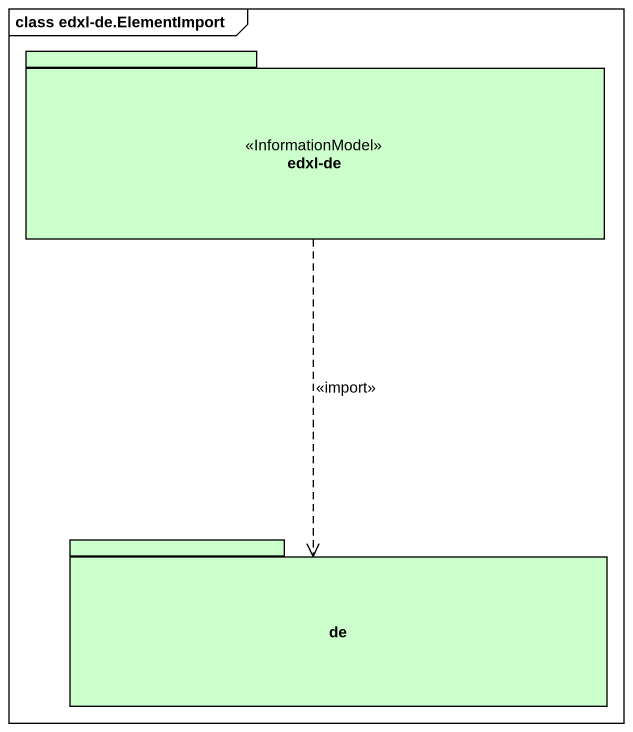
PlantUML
@startuml
mainframe class edxl-de.ElementImport
package "edxl-de" as edxl_de <<InformationModel>> #CCFFCC {
}
package de #CCFFCC {
}
edxl_de ..> de : <<import>>
@enduml
